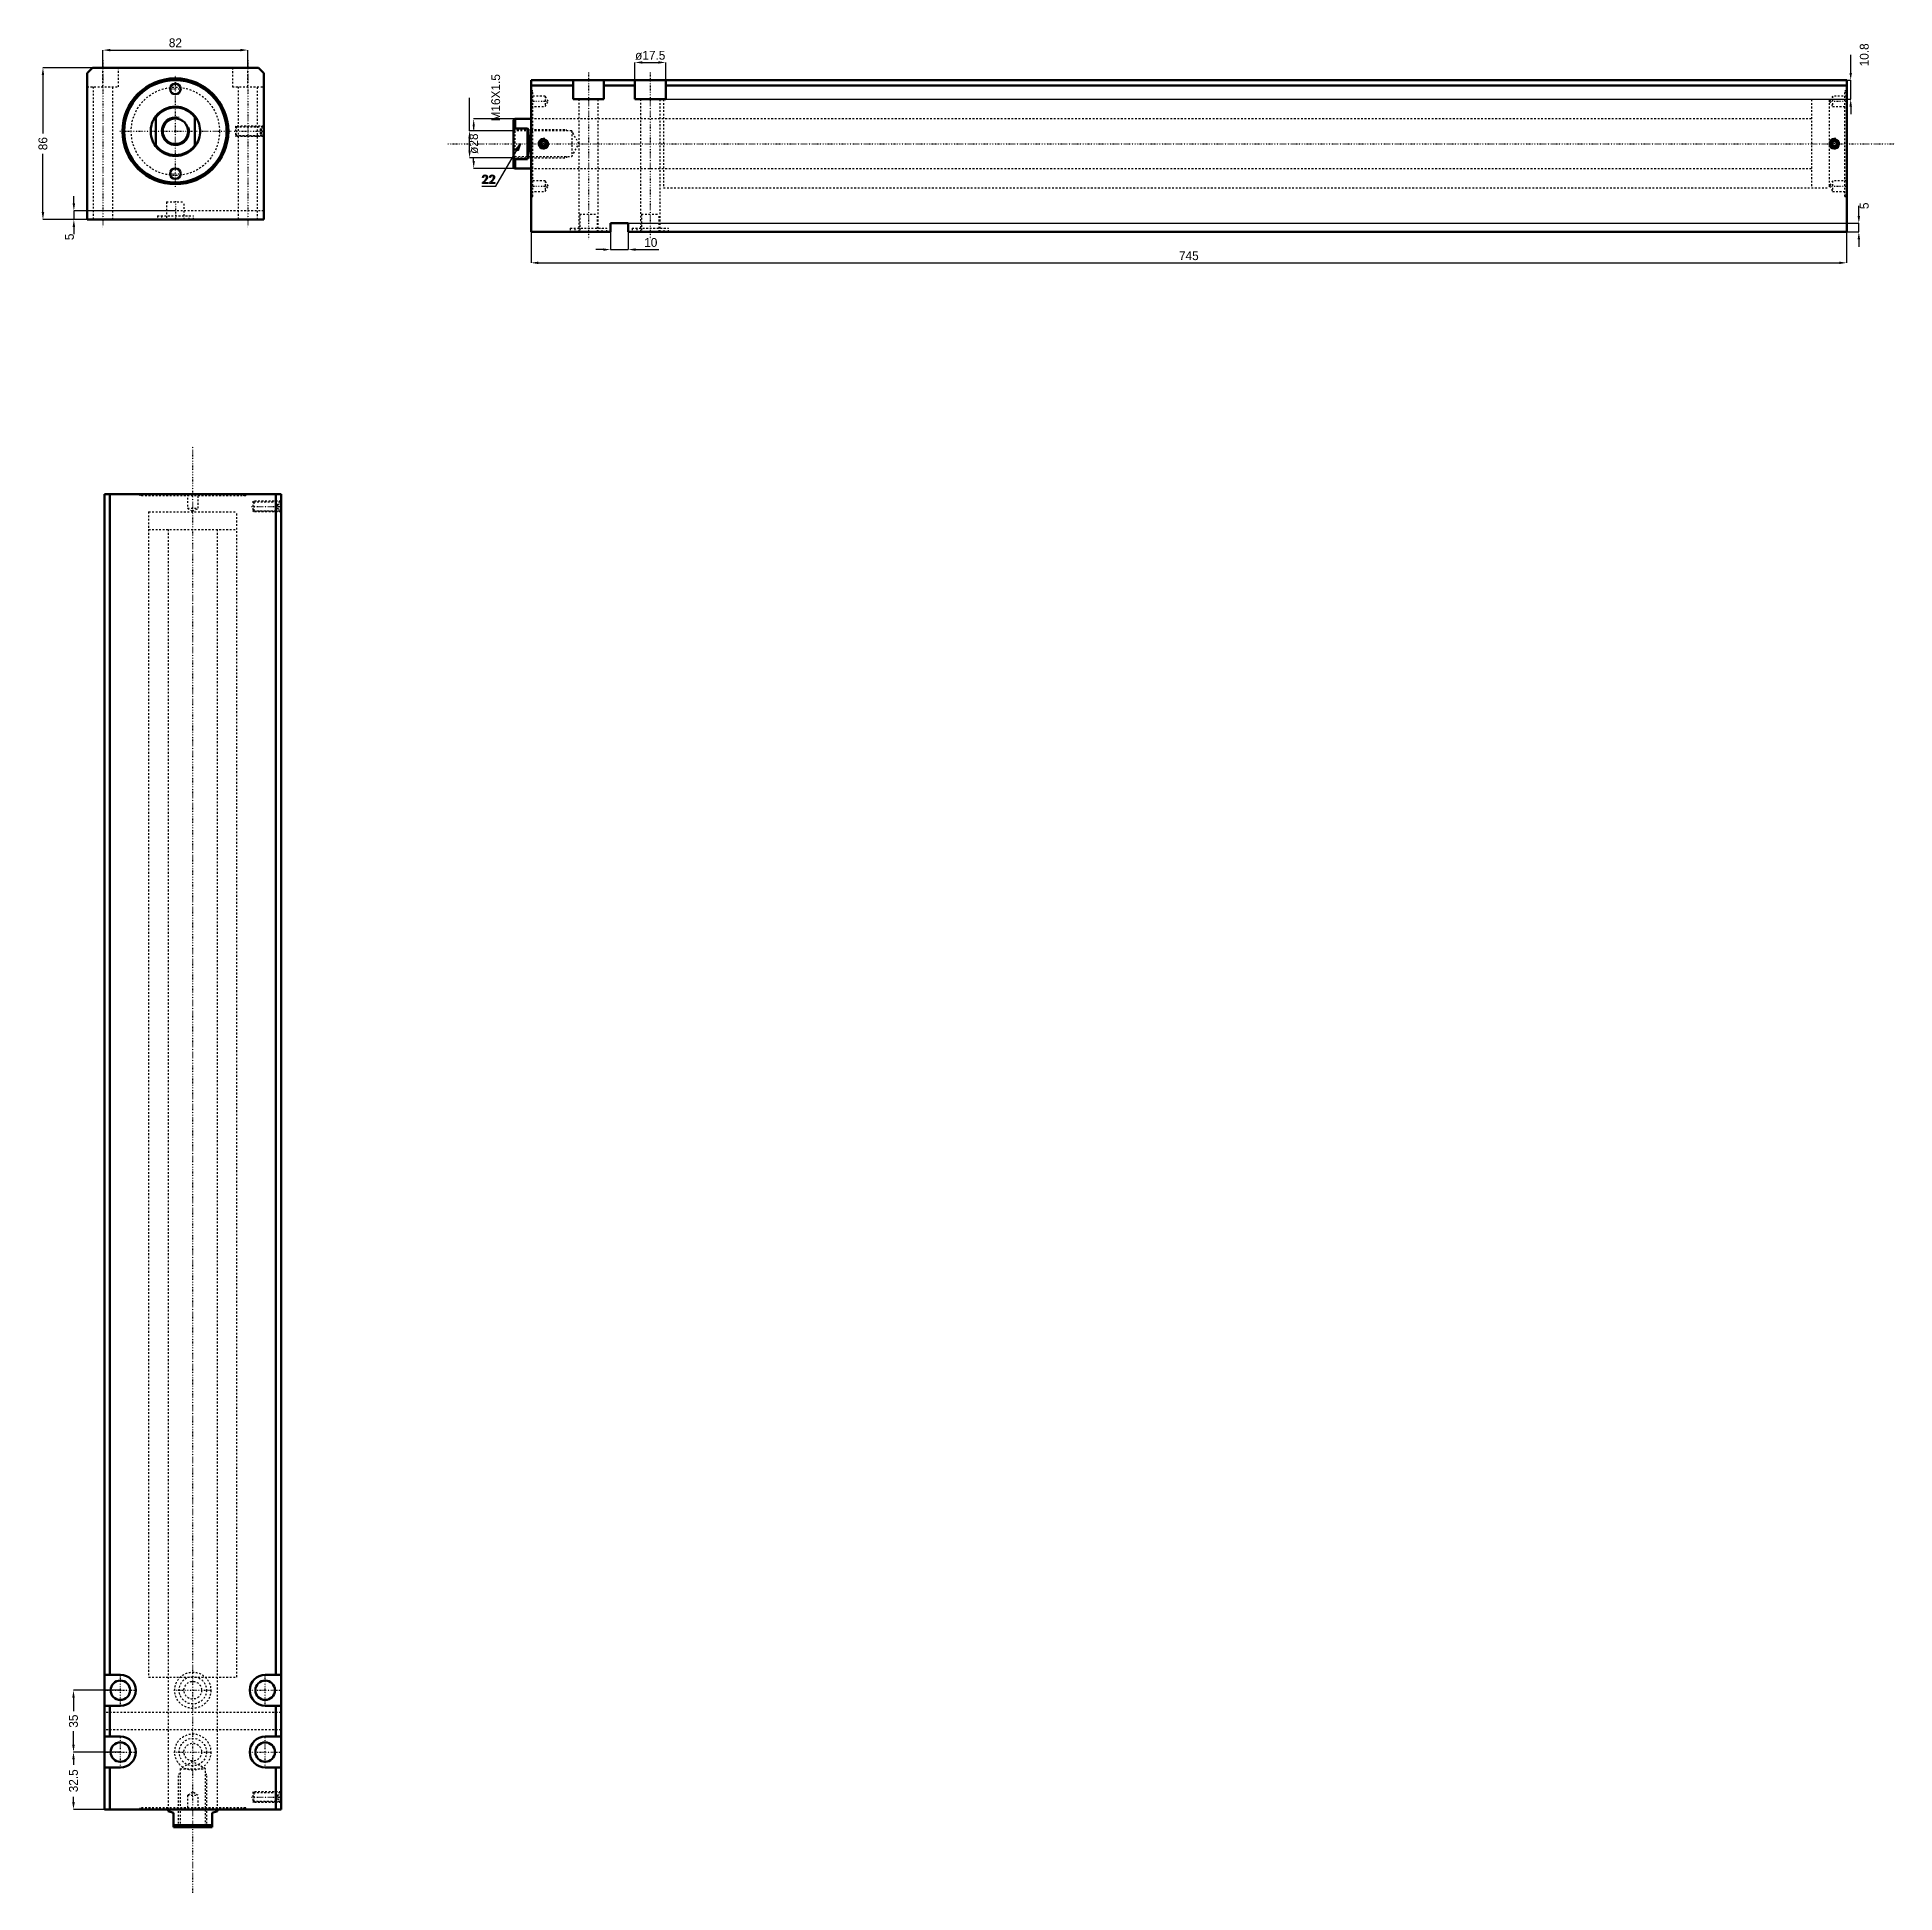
# Model space of a CAD drawing. Header units: millimetres. Extents: x -78 to 974, y -998 to 53.
import ezdxf

# ---------------------------------------------------------------- set-up
doc = ezdxf.new("R2010")
doc.units = ezdxf.units.MM
doc.linetypes.add('Center', pattern=[1.5, 0.45, -0.5, 0.05, -0.5])
doc.linetypes.add('Dashed', pattern=[2, 1, -1])
for name, color, linetype, lineweight in [('2d ConnectionPoints', 7, 'Continuous', 50), ('AM_0', 7, 'Continuous', 50), ('AM_5', 3, 'Continuous', 25), ('AM_7', 7, 'Center', 25), ('AM_9', 6, 'Dashed', 25)]:
    doc.layers.add(name, color=color, linetype=linetype, lineweight=lineweight)
doc.dimstyles.new('ISO-25', dxfattribs={"dimtxt": 2.5, "dimasz": 2.5, "dimexe": 1.25, "dimexo": 0.625, "dimtad": 1, "dimtxsty": 'Standard', "dimcen": 2.5, "dimadec": 0, "dimazin": 0, "dimtfac": 1, "dimtmove": 0, "dimatfit": 3, "dimfxl": 0, "dimarcsym": 0})

# ---------------------------------------------------------------- blocks, each defined once
blk = doc.blocks.new('1_JECX_MF_INLA_50_650_0_rod__0_in_JECX_MF_160_INLA_50_650_0__0')
at = {"layer": 'AM_0'}
for p, q in [((-11, -8.7), (-11, 8.7)), ((11, 8.7), (11, -8.7))]:
    blk.add_line(p, q, dxfattribs=at)
for points in [[(-11, 8.7), (-11.7, 7.7), (-12.3, 6.6), (-12.9, 5.5), (-13.3, 4.4), (-13.6, 3.2), (-13.9, 2), (-14, 0.8), (-14, -0.4), (-13.9, -1.7), (-13.7, -2.9), (-13.4, -4), (-13, -5.2), (-12.5, -6.3), (-11.9, -7.4), (-11.2, -8.4), (-11, -8.7)], [(11, -8.7), (11.7, -7.7), (12.3, -6.6), (12.9, -5.5), (13.3, -4.4), (13.6, -3.2), (13.9, -2), (14, -0.8), (14, 0.4), (13.9, 1.7), (13.7, 2.9), (13.4, 4), (13, 5.2), (12.5, 6.3), (11.9, 7.4), (11.2, 8.4), (11, 8.7)]]:
    blk.add_lwpolyline(points, dxfattribs=at)
blk.add_circle((0, 0), 7.19, dxfattribs=at)
for radius, start, end in [(14, 38.2132, 141.7868), (13.5, 35.4309, 144.5691), (13.5, 215.4309, 324.5691), (14, 218.2132, 321.7868)]:
    blk.add_arc((0, 0), radius, start, end, dxfattribs=at)
at = {"layer": 'AM_5'}
blk.add_arc((0, 0), 8, 75, 15, dxfattribs=at)
blk = doc.blocks.new('2_JECX_MF_EXLA_50_650_0_body__0_in_JECX_MF_160_INLA_50_650_0__0')
at = {"layer": 'AM_0'}
for p, q in [((-47, 36), (-50, 33)), ((-50, 33), (-50, -50)), ((47, 36), (-47, 36)), ((50, 33), (47, 36)), ((50, -50), (50, 33)), ((-50, -50), (50, -50))]:
    blk.add_line(p, q, dxfattribs=at)
for centre, radius in [((0, 0), 30), ((0, 0), 29), ((0, 24), 3), ((0, -24), 3)]:
    blk.add_circle(centre, radius, dxfattribs=at)
at = {"layer": 'AM_5', "linetype": 'Dashed'}
for p, q in [((50, 3), (34, 3)), ((50, -3), (34, -3))]:
    blk.add_line(p, q, dxfattribs=at)
at = {"layer": 'AM_7'}
for p, q in [((-41, 40.3), (-41, -54.3)), ((41, 40.3), (41, -54.3)), ((-3.1, 24), (3.1, 24)), ((0, -31.5), (0, 31.5)), ((-31.5, 0), (31.5, 0)), ((33.2, 0), (50.8, 0)), ((-3.1, -24), (3.1, -24)), ((0, -39.5), (0, -50.5))]:
    blk.add_line(p, q, dxfattribs=at)
at = {"layer": 'AM_9'}
for p, q in [((-41, 25.2), (-41, 36)), ((-32.3, 25.2), (-32.3, 36)), ((32.3, 36), (32.3, 25.2)), ((41, 25.2), (41, 36)), ((-50, 25.2), (-32.3, 25.2)), ((-46.5, 25.2), (-46.5, -50)), ((-35.5, -50), (-35.5, 25.2)), ((32.3, 25.2), (50, 25.2)), ((35.5, 25.2), (35.5, -50)), ((46.5, -50), (46.5, 25.2)), ((34.5, 2.5), (34, 3)), ((34, 3), (34, -3)), ((49.5, 2.4), (34, 2.4)), ((49.5, 2.5), (34.5, 2.5)), ((34.5, 2.5), (34.5, -2.5)), ((48, 1.4), (50, 1.4)), ((48, 1.4), (48, -1.4)), ((48, 0.7), (50, 0.7)), ((50, 3), (49.5, 2.5)), ((49.5, 2.5), (49.5, -2.5)), ((50, 1.9), (49.5, 2.4)), ((49.5, 2.4), (49.5, -2.4)), ((34, -2.4), (49.5, -2.4)), ((34, -3), (34.5, -2.5)), ((34.5, -2.5), (49.5, -2.5)), ((48, -0.7), (50, -0.7)), ((48, -1.4), (50, -1.4)), ((49.5, -2.4), (50, -1.9)), ((49.5, -2.5), (50, -3)), ((-5, -40), (5, -40)), ((-5, -40), (-5, -50)), ((5, -50), (5, -40)), ((50, -45), (-50, -45)), ((-10.2, -47.9), (10.2, -47.9)), ((-10.2, -47.9), (-10.2, -50)), ((-7.8, -47.9), (-7.8, -50)), ((7.8, -50), (7.8, -47.9)), ((10.2, -50), (10.2, -47.9))]:
    blk.add_line(p, q, dxfattribs=at)
blk.add_circle((0, 0), 25, dxfattribs=at)
blk = doc.blocks.new('*D3')
at = {"layer": 'AM_5', "color": 0, "lineweight": -2}
for p, q in [((-41, 36), (-41, 46)), ((-36.8, 46), (36.8, 46)), ((41, 36), (41, 46))]:
    blk.add_line(p, q, dxfattribs=at)
at = {"layer": 'AM_5', "color": 0}
for points in [[(-36.8, 46.7), (-36.8, 45.3), (-41, 46)], [(36.8, 45.3), (36.8, 46.7), (41, 46)]]:
    blk.add_solid(points, dxfattribs=at)
at = {"layer": 'Defpoints', "color": 0}
for p in [(41, 46), (-41, 36), (41, 36)]:
    blk.add_point(p, dxfattribs=at)
at = {"layer": 'AM_5', "color": 0, "insert": (0, 50.1), "char_height": 5, "attachment_point": 5}
blk.add_mtext('82', dxfattribs=at)
blk = doc.blocks.new('*D4')
at = {"layer": 'AM_5', "color": 0, "lineweight": -2}
for p, q in [((-47, 36), (-75, 36)), ((-75, 31.8), (-75, -1.3)), ((-75, -45.8), (-75, -12.7)), ((-50, -50), (-75, -50))]:
    blk.add_line(p, q, dxfattribs=at)
at = {"layer": 'AM_5', "color": 0}
for points in [[(-74.3, 31.8), (-75.7, 31.8), (-75, 36)], [(-75.7, -45.8), (-74.3, -45.8), (-75, -50)]]:
    blk.add_solid(points, dxfattribs=at)
at = {"layer": 'Defpoints', "color": 0}
for p in [(-47, 36), (-75, -50), (-50, -50)]:
    blk.add_point(p, dxfattribs=at)
at = {"layer": 'AM_5', "color": 0, "insert": (-75, -7), "char_height": 5, "attachment_point": 5, "rotation": 90}
blk.add_mtext('86', dxfattribs=at)
blk = doc.blocks.new('*D5')
at = {"layer": 'AM_5', "color": 0, "lineweight": -2}
for p, q in [((-57.5, -40.8), (-57.5, -36.7)), ((0, -45), (-57.5, -45)), ((-57.5, -45), (-57.5, -50)), ((-50, -50), (-57.5, -50)), ((-57.5, -54.2), (-57.5, -58.3))]:
    blk.add_line(p, q, dxfattribs=at)
at = {"layer": 'AM_5', "color": 0}
for points in [[(-58.2, -40.8), (-56.8, -40.8), (-57.5, -45)], [(-56.8, -54.2), (-58.2, -54.2), (-57.5, -50)]]:
    blk.add_solid(points, dxfattribs=at)
at = {"layer": 'Defpoints', "color": 0}
for p in [(-57.5, -50), (-50, -50), (0, -45)]:
    blk.add_point(p, dxfattribs=at)
at = {"layer": 'AM_5', "color": 0, "insert": (-60, -59.8), "char_height": 5, "attachment_point": 5, "rotation": 90}
blk.add_mtext('5', dxfattribs=at)
blk = doc.blocks.new('1_JECX_MF_INLA_50_650_0_rod__0_in_JECX_MF_160_INLA_50_650_0__4')
at = {"layer": 'AM_0'}
for p, q in [((-14, 0), (-14, -1)), ((14, -1), (14, 0)), ((-11, -2), (-14, -1)), ((-11, -10), (-11, -2)), ((-11, -9), (11, -9)), ((-11, -10), (11, -10)), ((14, -1), (11, -2)), ((11, -2), (11, -10))]:
    blk.add_line(p, q, dxfattribs=at)
at = {"layer": 'AM_5', "linetype": 'Dashed'}
for p, q in [((-8, -10), (-8, 20)), ((-7.2, 20), (-8, 20)), ((7.2, 20), (8, 20)), ((8, -10), (8, 20))]:
    blk.add_line(p, q, dxfattribs=at)
at = {"layer": 'AM_7'}
blk.add_line((0, -47.2), (0, 772.2), dxfattribs=at)
at = {"layer": 'AM_9'}
for p, q in [((-25, 735), (25, 735)), ((-25, 735), (-25, 725)), ((25, 725), (25, 735)), ((-25, 725), (25, 725)), ((-14, 725), (-14, 0)), ((14, 0), (14, 725)), ((0, 27.1), (-7.2, 23)), ((-7.2, 23), (7.2, 23)), ((-7.2, 23), (-7.2, -9.2)), ((7.2, 23), (0, 27.1)), ((7.2, -9.2), (7.2, 23)), ((-7.2, -9.2), (-8, -10)), ((-7.2, -9.2), (7.2, -9.2)), ((8, -10), (7.2, -9.2))]:
    blk.add_line(p, q, dxfattribs=at)
blk = doc.blocks.new('2_JECX_MF_EXLA_50_650_0_body__0_in_JECX_MF_160_INLA_50_650_0__4')
at = {"layer": 'AM_0'}
for p, q in [((50, 745), (-50, 745)), ((-50, 745), (-50, 0)), ((-47, 745), (-47, 76.25)), ((47, 745), (47, 76.25)), ((50, 745), (50, 0)), ((-41, 76.25), (-50, 76.25)), ((50, 76.25), (41, 76.25)), ((-50, 58.75), (-41, 58.75)), ((-47, 58.75), (-47, 41.25)), ((41, 58.75), (50, 58.75)), ((47, 58.75), (47, 41.25)), ((-41, 41.25), (-50, 41.25)), ((50, 41.25), (41, 41.25)), ((-50, 23.75), (-41, 23.75)), ((-47, 23.75), (-47, 0)), ((41, 23.75), (50, 23.75)), ((47, 23.75), (47, 0)), ((50, 0), (-50, 0))]:
    blk.add_line(p, q, dxfattribs=at)
for centre in [(-41, 67.5), (41, 67.5), (-41, 32.5), (41, 32.5)]:
    blk.add_circle(centre, 5.5, dxfattribs=at)
for centre, start, end in [((-41, 67.5), 270, 90), ((41, 67.5), 90, 270), ((-41, 32.5), 270, 90), ((41, 32.5), 90, 270)]:
    blk.add_arc(centre, 8.75, start, end, dxfattribs=at)
at = {"layer": 'AM_5', "linetype": 'Dashed'}
for p, q in [((50, 741), (34, 741)), ((50, 735), (34, 735)), ((50, 10), (34, 10)), ((50, 4), (34, 4))]:
    blk.add_line(p, q, dxfattribs=at)
at = {"layer": 'AM_7'}
for p, q in [((33.2, 738), (50.8, 738)), ((-41, 58.3125), (-41, 76.6875)), ((41, 58.3125), (41, 76.6875)), ((-50.1875, 67.5), (-31.8125, 67.5)), ((-10.7625, 67.5), (10.7625, 67.5)), ((31.8125, 67.5), (50.1875, 67.5)), ((-50.1875, 32.5), (-31.8125, 32.5)), ((-41, 23.3125), (-41, 41.6875)), ((-10.7625, 32.5), (10.7625, 32.5)), ((31.8125, 32.5), (50.1875, 32.5)), ((41, 23.3125), (41, 41.6875)), ((33.2, 7), (50.8, 7))]:
    blk.add_line(p, q, dxfattribs=at)
at = {"layer": 'AM_9'}
for p, q in [((-30, 745), (-30, 744)), ((30, 744), (-30, 744)), ((-29, 745), (-29, 744)), ((-3, 745), (-3, 737)), ((-3, 737), (0, 735.2679)), ((-3, 737), (3, 737)), ((0, 735.2679), (3, 737)), ((3, 737), (3, 745)), ((29, 744), (29, 745)), ((30, 744), (30, 745)), ((34, 741), (34, 735)), ((34.5415, 740.4585), (34, 741)), ((49.5, 740.4), (34, 740.4)), ((49.4585, 740.4585), (34.5415, 740.4585)), ((34.5415, 740.4585), (34.5415, 735.5415)), ((48, 739.25), (50, 739.25)), ((48, 739.25), (48, 736.75)), ((48, 738), (50, 738)), ((48, 736.75), (50, 736.75)), ((50, 741), (49.4585, 740.4585)), ((49.4585, 740.4585), (49.4585, 735.5415)), ((49.5, 740.4), (49.5, 735.6)), ((50, 739.9), (49.5, 740.4)), ((-25, 735), (25, 735)), ((-25, 735), (-25, 75)), ((25, 75), (25, 735)), ((34, 735.6), (49.5, 735.6)), ((34, 735), (34.5415, 735.5415)), ((34.5415, 735.5415), (49.4585, 735.5415)), ((49.4585, 735.5415), (50, 735)), ((49.5, 735.6), (50, 736.1)), ((-25, 75), (25, 75)), ((-14, 75), (-14, 0)), ((14, 0), (14, 75)), ((50, 55), (-50, 55)), ((50, 45), (-50, 45)), ((30, 1), (-30, 1)), ((-30, 1), (-30, 0)), ((-29, 1), (-29, 0)), ((0, 9.7321), (-3, 8)), ((-3, 8), (3, 8)), ((-3, 8), (-3, 0)), ((3, 8), (0, 9.7321)), ((3, 0), (3, 8)), ((29, 0), (29, 1)), ((30, 0), (30, 1)), ((34, 10), (34, 4)), ((34.5415, 9.4585), (34, 10)), ((49.5, 9.4), (34, 9.4)), ((34, 4.6), (49.5, 4.6)), ((34, 4), (34.5415, 4.5415)), ((49.4585, 9.4585), (34.5415, 9.4585)), ((34.5415, 9.4585), (34.5415, 4.5415)), ((34.5415, 4.5415), (49.4585, 4.5415)), ((48, 8.25), (50, 8.25)), ((48, 8.25), (48, 5.75)), ((48, 7), (50, 7)), ((48, 5.75), (50, 5.75)), ((50, 10), (49.4585, 9.4585)), ((49.4585, 9.4585), (49.4585, 4.5415)), ((49.4585, 4.5415), (50, 4)), ((50, 8.9), (49.5, 9.4)), ((49.5, 9.4), (49.5, 4.6)), ((49.5, 4.6), (50, 5.1))]:
    blk.add_line(p, q, dxfattribs=at)
for centre, radius in [((0, 67.5), 10.25), ((0, 67.5), 7.75), ((0, 67.5), 5), ((0, 32.5), 10.25), ((0, 32.5), 7.75), ((0, 32.5), 5)]:
    blk.add_circle(centre, radius, dxfattribs=at)
blk = doc.blocks.new('*D11')
at = {"layer": 'AM_5', "color": 0, "lineweight": -2}
for p, q in [((-31.2, -883), (-57.7, -883)), ((-57.7, -887.2), (-57.7, -894.9)), ((-57.7, -913.9), (-57.7, -906.2)), ((-31.2, -918), (-57.7, -918))]:
    blk.add_line(p, q, dxfattribs=at)
at = {"layer": 'AM_5', "color": 0}
for points in [[(-58.4, -887.2), (-57, -887.2), (-57.7, -883)], [(-58.4, -913.9), (-57, -913.9), (-57.7, -918)]]:
    blk.add_solid(points, dxfattribs=at)
at = {"layer": 'Defpoints', "color": 0}
for p in [(-57.7, -883), (-31.2, -883), (-31.2, -918)]:
    blk.add_point(p, dxfattribs=at)
at = {"layer": 'AM_5', "color": 0, "insert": (-57.7, -900.5), "char_height": 5, "attachment_point": 5, "rotation": 90}
blk.add_mtext('35', dxfattribs=at)
blk = doc.blocks.new('*D12')
at = {"layer": 'AM_5', "color": 0, "lineweight": -2}
for p, q in [((-31.2, -918), (-57.7, -918)), ((-57.7, -922.2), (-57.7, -925.3)), ((-57.7, -946.4), (-57.7, -943.3)), ((-40.2, -950.5), (-57.7, -950.5))]:
    blk.add_line(p, q, dxfattribs=at)
at = {"layer": 'AM_5', "color": 0}
for points in [[(-58.4, -922.2), (-57, -922.2), (-57.7, -918)], [(-58.4, -946.4), (-57, -946.4), (-57.7, -950.5)]]:
    blk.add_solid(points, dxfattribs=at)
at = {"layer": 'Defpoints', "color": 0}
for p in [(-31.2, -918), (-57.7, -950.5), (-40.2, -950.5)]:
    blk.add_point(p, dxfattribs=at)
at = {"layer": 'AM_5', "color": 0, "insert": (-57.7, -934.3), "char_height": 5, "attachment_point": 5, "rotation": 90}
blk.add_mtext('32.5', dxfattribs=at)
blk = doc.blocks.new('1_JECX_MF_INLA_50_650_0_rod__0_in_JECX_MF_160_INLA_50_650_0__2')
at = {"layer": 'AM_0'}
for p, q in [((-9, 14), (-10, 13.5)), ((-10, 13.5), (-10, -13.5)), ((0, 14), (-9, 14)), ((-9, 14), (-9, 8.7)), ((-9, 8.7), (-10, 7.8)), ((-2, 8.7), (-9, 8.7)), ((-2, 8.7), (-2, -8.7)), ((-9, -8.7), (-2, -8.7)), ((-9, -8.7), (-9, -14)), ((-10, -13.5), (-9, -14)), ((-9, -14), (0, -14))]:
    blk.add_line(p, q, dxfattribs=at)
for points in [[(-2, -8.7), (-1.8, -7.7), (-1.6, -6.6), (-1.4, -5.5), (-1.3, -4.4), (-1.1, -3.2), (-1.1, -2), (-1, -0.8), (-1, 0.4), (-1.1, 1.7), (-1.1, 2.9), (-1.2, 4), (-1.4, 5.2), (-1.5, 6.3), (-1.7, 7.4), (-1.9, 8.4), (-2, 8.7)], [(-10, -7.8), (-10, -7.9), (-9, -8.7)]]:
    blk.add_lwpolyline(points, dxfattribs=at)
at = {"layer": 'AM_5', "linetype": 'Dashed'}
for p, q in [((-10, 8), (20, 8)), ((20, 7.2), (20, 8)), ((-10, -8), (20, -8)), ((20, -7.2), (20, -8))]:
    blk.add_line(p, q, dxfattribs=at)
at = {"layer": 'AM_7'}
blk.add_line((-47.2, 0), (772.2, 0), dxfattribs=at)
at = {"layer": 'AM_9'}
for p, q in [((735, 25), (725, 25)), ((725, 25), (725, -25)), ((735, 25), (735, -25)), ((725, 14), (0, 14)), ((-9.2, 7.2), (-10, 8)), ((23, 7.2), (-9.2, 7.2)), ((-9.2, 7.2), (-9.2, -7.2)), ((27.1, 0), (23, 7.2)), ((23, 7.2), (23, -7.2)), ((23, -7.2), (27.1, 0)), ((-10, -8), (-9.2, -7.2)), ((-9.2, -7.2), (23, -7.2)), ((0, -14), (725, -14)), ((725, -25), (735, -25))]:
    blk.add_line(p, q, dxfattribs=at)
blk = doc.blocks.new('2_JECX_MF_EXLA_50_650_0_body__0_in_JECX_MF_160_INLA_50_650_0__2')
at = {"layer": 'AM_0'}
for p, q in [((0, -50), (0, 36)), ((745, 36), (0, 36)), ((23.8, 33), (0, 33)), ((23.8, 25.2), (23.8, 36)), ((41.2, 25.2), (41.2, 36)), ((58.8, 33), (41.2, 33)), ((58.8, 25.2), (58.8, 36)), ((76.2, 25.2), (76.2, 36)), ((745, 33), (76.2, 33)), ((745, -50), (745, 36)), ((23.8, 25.2), (41.2, 25.2)), ((58.8, 25.2), (76.2, 25.2)), ((7, 1.4), (5.7, 0.7)), ((5.7, 0.7), (5.7, -0.7)), ((8.2, 0.7), (7, 1.4)), ((8.2, -0.7), (8.2, 0.7)), ((738, 1.4), (736.8, 0.7)), ((736.8, 0.7), (736.8, -0.7)), ((739.2, 0.7), (738, 1.4)), ((739.2, -0.7), (739.2, 0.7)), ((5.7, -0.7), (7, -1.4)), ((7, -1.4), (8.2, -0.7)), ((736.8, -0.7), (738, -1.4)), ((738, -1.4), (739.2, -0.7)), ((45, -50), (0, -50)), ((55, -45), (45, -45)), ((45, -45), (45, -50)), ((55, -50), (55, -45)), ((745, -50), (55, -50))]:
    blk.add_line(p, q, dxfattribs=at)
for centre, radius in [((7, 0), 2.46), ((7, 0), 2.4), ((7, 0), 1.9), ((738, 0), 2.46), ((738, 0), 2.4), ((738, 0), 1.9)]:
    blk.add_circle(centre, radius, dxfattribs=at)
at = {"layer": 'AM_5'}
for centre in [(7, 0), (738, 0)]:
    blk.add_arc(centre, 3, 75, 15, dxfattribs=at)
at = {"layer": 'AM_7'}
for p, q in [((32.5, 40.3), (32.5, -54.3)), ((67.5, 40.3), (67.5, -54.3)), ((-0.5, 24), (10.2, 24)), ((734.8, 24), (745.5, 24)), ((7, -3.2), (7, 3.1)), ((738, -3.2), (738, 3.1)), ((-0.5, -24), (10.2, -24)), ((734.8, -24), (745.5, -24))]:
    blk.add_line(p, q, dxfattribs=at)
at = {"layer": 'AM_9'}
for p, q in [((1, 30), (0, 30)), ((1, 29), (0, 29)), ((8, 27), (0, 27)), ((1, -30), (1, 30)), ((9.7, 24), (8, 27)), ((8, 27), (8, 21)), ((8, 21), (9.7, 24)), ((27, 25.2), (27, -50)), ((38, -50), (38, 25.2)), ((62, 25.2), (62, -50)), ((73, -50), (73, 25.2)), ((735, 25), (75, 25)), ((75, 25), (75, -25)), ((735, 25), (735, -25)), ((737, 27), (735.3, 24)), ((735.3, 24), (737, 21)), ((745, 27), (737, 27)), ((737, 27), (737, 21)), ((744, -30), (744, 30)), ((745, 30), (744, 30)), ((745, 29), (744, 29)), ((0, 21), (8, 21)), ((75, 14), (0, 14)), ((737, 21), (745, 21)), ((0, -14), (75, -14)), ((8, -21), (0, -21)), ((9.7, -24), (8, -21)), ((8, -21), (8, -27)), ((737, -21), (735.3, -24)), ((745, -21), (737, -21)), ((737, -21), (737, -27)), ((0, -27), (8, -27)), ((0, -29), (1, -29)), ((0, -30), (1, -30)), ((8, -27), (9.7, -24)), ((75, -25), (735, -25)), ((735.3, -24), (737, -27)), ((737, -27), (745, -27)), ((744, -29), (745, -29)), ((744, -30), (745, -30)), ((27.5, -40), (37.5, -40)), ((27.5, -40), (27.5, -50)), ((37.5, -50), (37.5, -40)), ((62.5, -40), (72.5, -40)), ((62.5, -40), (62.5, -50)), ((72.5, -50), (72.5, -40)), ((22.2, -47.9), (42.8, -47.9)), ((22.2, -47.9), (22.2, -50)), ((24.8, -47.9), (24.8, -50)), ((40.2, -50), (40.2, -47.9)), ((42.8, -50), (42.8, -47.9)), ((57.2, -47.9), (77.8, -47.9)), ((57.2, -47.9), (57.2, -50)), ((59.8, -47.9), (59.8, -50)), ((75.3, -50), (75.3, -47.9)), ((77.8, -50), (77.8, -47.9))]:
    blk.add_line(p, q, dxfattribs=at)
blk = doc.blocks.new('*D23')
at = {"layer": 'AM_5', "color": 0, "lineweight": -2}
for p, q in [((260.2, 29), (260.2, 39)), ((264.4, 39), (273.5, 39)), ((277.7, 29), (277.7, 39))]:
    blk.add_line(p, q, dxfattribs=at)
at = {"layer": 'AM_5', "color": 0}
for points in [[(264.4, 39.7), (264.4, 38.3), (260.2, 39)], [(273.5, 39.7), (273.5, 38.3), (277.7, 39)]]:
    blk.add_solid(points, dxfattribs=at)
at = {"layer": 'Defpoints', "color": 0}
for p in [(277.7, 39), (260.2, 29), (277.7, 29)]:
    blk.add_point(p, dxfattribs=at)
at = {"layer": 'AM_5', "color": 0, "insert": (268.9, 43), "char_height": 5, "attachment_point": 5}
blk.add_mtext('ø17.5', dxfattribs=at)
blk = doc.blocks.new('*D24')
at = {"layer": 'AM_5', "color": 0, "lineweight": -2}
for p, q in [((948.7, 33.1), (948.7, 43.3)), ((277.7, 29), (948.7, 29)), ((948.7, 18.2), (948.7, 29)), ((277.7, 18.2), (948.7, 18.2)), ((948.7, 14), (948.7, 9.8))]:
    blk.add_line(p, q, dxfattribs=at)
at = {"layer": 'AM_5', "color": 0}
for points in [[(948, 33.1), (949.4, 33.1), (948.7, 29)], [(948, 14), (949.4, 14), (948.7, 18.2)]]:
    blk.add_solid(points, dxfattribs=at)
at = {"layer": 'Defpoints', "color": 0}
for p in [(277.7, 29), (948.7, 29), (277.7, 18.2)]:
    blk.add_point(p, dxfattribs=at)
at = {"layer": 'AM_5', "color": 0, "insert": (956.4, 43.3), "char_height": 5, "attachment_point": 5, "rotation": 90}
blk.add_mtext('10.8', dxfattribs=at)
blk = doc.blocks.new('*D25')
at = {"layer": 'AM_5', "color": 0, "lineweight": -2}
for p, q in [((201.4, -57), (201.4, -74.5)), ((946.4, -57), (946.4, -74.5)), ((205.6, -74.5), (942.3, -74.5))]:
    blk.add_line(p, q, dxfattribs=at)
at = {"layer": 'AM_5', "color": 0}
for points in [[(205.6, -73.8), (205.6, -75.2), (201.4, -74.5)], [(942.3, -73.8), (942.3, -75.2), (946.4, -74.5)]]:
    blk.add_solid(points, dxfattribs=at)
at = {"layer": 'Defpoints', "color": 0}
for p in [(201.4, -57), (946.4, -57), (946.4, -74.5)]:
    blk.add_point(p, dxfattribs=at)
at = {"layer": 'AM_5', "color": 0, "insert": (573.9, -70.5), "char_height": 5, "attachment_point": 5}
blk.add_mtext('745', dxfattribs=at)
blk = doc.blocks.new('*D26')
at = {"layer": 'AM_5', "color": 0, "lineweight": -2}
for p, q in [((192.4, 7), (168.9, 7)), ((168.9, 2.8), (168.9, 1.1)), ((168.9, -16.9), (168.9, -15.2)), ((192.4, -21), (168.9, -21))]:
    blk.add_line(p, q, dxfattribs=at)
at = {"layer": 'AM_5', "color": 0}
for points in [[(168.3, 2.8), (169.6, 2.8), (168.9, 7)], [(168.3, -16.9), (169.6, -16.9), (168.9, -21)]]:
    blk.add_solid(points, dxfattribs=at)
at = {"layer": 'Defpoints', "color": 0}
for p in [(168.9, 7), (192.4, 7), (192.4, -21)]:
    blk.add_point(p, dxfattribs=at)
at = {"layer": 'AM_5', "color": 0, "insert": (168.9, -7), "char_height": 5, "attachment_point": 5, "rotation": 90}
blk.add_mtext('ø28', dxfattribs=at)
blk = doc.blocks.new('*D27')
at = {"layer": 'AM_5', "color": 0, "lineweight": -2}
for p, q in [((246.4, -52), (246.4, -67)), ((256.4, -57), (256.4, -67)), ((242.3, -67), (238.1, -67)), ((246.4, -67), (256.4, -67)), ((260.6, -67), (273.7, -67))]:
    blk.add_line(p, q, dxfattribs=at)
at = {"layer": 'AM_5', "color": 0}
for points in [[(242.3, -66.3), (242.3, -67.7), (246.4, -67)], [(260.6, -66.3), (260.6, -67.7), (256.4, -67)]]:
    blk.add_solid(points, dxfattribs=at)
at = {"layer": 'Defpoints', "color": 0}
for p in [(246.4, -52), (256.4, -57), (256.4, -67)]:
    blk.add_point(p, dxfattribs=at)
at = {"layer": 'AM_5', "color": 0, "insert": (269.2, -63), "char_height": 5, "attachment_point": 5}
blk.add_mtext('10', dxfattribs=at)
blk = doc.blocks.new('*D28')
at = {"layer": 'AM_5', "color": 0, "lineweight": -2}
for p, q in [((246.4, -52), (953.3, -52)), ((953.3, -47.9), (953.3, -42.2)), ((953.3, -57), (953.3, -52)), ((256.4, -57), (953.3, -57)), ((953.3, -61.2), (953.3, -65.4))]:
    blk.add_line(p, q, dxfattribs=at)
at = {"layer": 'AM_5', "color": 0}
for points in [[(952.6, -47.9), (954, -47.9), (953.3, -52)], [(952.6, -61.2), (954, -61.2), (953.3, -57)]]:
    blk.add_solid(points, dxfattribs=at)
at = {"layer": 'Defpoints', "color": 0}
for p in [(246.4, -52), (256.4, -57), (953.3, -57)]:
    blk.add_point(p, dxfattribs=at)
at = {"layer": 'AM_5', "color": 0, "insert": (956.4, -42.2), "char_height": 5, "attachment_point": 5, "rotation": 90}
blk.add_mtext('5', dxfattribs=at)
blk = doc.blocks.new('*D29')
at = {"layer": 'AM_5', "color": 0, "lineweight": -2}
for p, q in [((166.6, 0.2), (166.6, 19)), ((192.3, 0.2), (166.6, 0.2)), ((166.6, -10.9), (166.6, -4)), ((191.4, -15), (166.6, -15))]:
    blk.add_line(p, q, dxfattribs=at)
at = {"layer": 'AM_5', "color": 0}
for points in [[(165.9, -4), (167.3, -4), (166.6, 0.2)], [(165.9, -10.9), (167.3, -10.9), (166.6, -15)]]:
    blk.add_solid(points, dxfattribs=at)
at = {"layer": 'Defpoints', "color": 0}
for p in [(192.3, 0.2), (166.6, -15), (191.4, -15)]:
    blk.add_point(p, dxfattribs=at)
at = {"layer": 'AM_5', "color": 0, "insert": (181.4, 19), "char_height": 5, "attachment_point": 5, "rotation": 90}
blk.add_mtext('M16X1.5', dxfattribs=at)

msp = doc.modelspace()

# ---------------------------------------------------------------- linework, layer by layer
at = {"layer": '2d ConnectionPoints'}
for p in [(0, 0), (201.445, -7.019), (9.843, -950.52)]:
    msp.add_point(p, dxfattribs=at)
at = {"layer": 'AM_5'}
for p, q in [((181.445, -31.019), (195.445, -7.019)), ((173.445, -31.019), (181.445, -31.019))]:
    msp.add_line(p, q, dxfattribs=at)
for points in [[(195.445, -7.019), (194.065, -11.038), (192.626, -10.198), (195.445, -7.019)], [(174.092, -28.908), (174.092, -28.908), (174.306, -28.713), (174.611, -28.427), (174.611, -28.427), (174.897, -28.15), (175.077, -27.971), (175.077, -27.971), (175.249, -27.79), (175.496, -27.505), (175.496, -27.505), (175.729, -27.206), (175.876, -26.997), (175.876, -26.997), (176.006, -26.789), (176.147, -26.493), (176.147, -26.493), (176.222, -26.216), (176.237, -26.042), (176.237, -26.042), (176.232, -25.944), (176.209, -25.805), (176.209, -25.805), (176.166, -25.677), (176.126, -25.596), (176.126, -25.596), (176.079, -25.522), (175.995, -25.423), (175.995, -25.423), (175.896, -25.341), (175.822, -25.294), (175.822, -25.294), (175.743, -25.256), (175.617, -25.214), (175.617, -25.214), (175.483, -25.191), (175.389, -25.187), (175.389, -25.187), (175.284, -25.191), (175.137, -25.215), (175.137, -25.215), (175, -25.258), (174.914, -25.297), (174.914, -25.297), (174.834, -25.346), (174.729, -25.433), (174.729, -25.433), (174.639, -25.538), (174.589, -25.618), (174.589, -25.618), (174.547, -25.704), (174.501, -25.846), (174.501, -25.846), (174.477, -26.002), (174.472, -26.113), (173.985, -26.113), (173.985, -26.113), (173.992, -25.946), (174.032, -25.714), (174.032, -25.714), (174.105, -25.504), (174.173, -25.375), (174.173, -25.375), (174.254, -25.258), (174.394, -25.104), (174.394, -25.104), (174.559, -24.977), (174.682, -24.907), (174.682, -24.907), (174.812, -24.85), (175.018, -24.788), (175.018, -24.788), (175.237, -24.755), (175.389, -24.748), (175.389, -24.748), (175.531, -24.754), (175.737, -24.786), (175.737, -24.786), (175.935, -24.844), (176.061, -24.898), (176.061, -24.898), (176.181, -24.963), (176.342, -25.082), (176.342, -25.082), (176.48, -25.226), (176.56, -25.336), (176.56, -25.336), (176.627, -25.456), (176.7, -25.652), (176.7, -25.652), (176.74, -25.866), (176.747, -26.019), (176.747, -26.019), (176.736, -26.192), (176.678, -26.459), (176.678, -26.459), (176.57, -26.732), (176.471, -26.919), (176.471, -26.919), (176.357, -27.105), (176.171, -27.374), (176.171, -27.374), (175.97, -27.631), (175.826, -27.795), (175.826, -27.795), (175.671, -27.962), (175.411, -28.233), (175.411, -28.233), (175.118, -28.529), (174.904, -28.739), (174.56, -29.077), (176.887, -29.08), (176.887, -29.519), (173.92, -29.519), (173.92, -29.064), (174.092, -28.908)], [(178.092, -28.908), (178.092, -28.908), (178.306, -28.713), (178.611, -28.427), (178.611, -28.427), (178.897, -28.15), (179.077, -27.971), (179.077, -27.971), (179.249, -27.79), (179.496, -27.505), (179.496, -27.505), (179.729, -27.206), (179.876, -26.997), (179.876, -26.997), (180.006, -26.789), (180.147, -26.493), (180.147, -26.493), (180.222, -26.216), (180.237, -26.042), (180.237, -26.042), (180.232, -25.944), (180.209, -25.805), (180.209, -25.805), (180.166, -25.677), (180.126, -25.596), (180.126, -25.596), (180.079, -25.522), (179.995, -25.423), (179.995, -25.423), (179.896, -25.341), (179.822, -25.294), (179.822, -25.294), (179.743, -25.256), (179.617, -25.214), (179.617, -25.214), (179.483, -25.191), (179.389, -25.187), (179.389, -25.187), (179.284, -25.191), (179.137, -25.215), (179.137, -25.215), (179, -25.258), (178.914, -25.297), (178.914, -25.297), (178.834, -25.346), (178.729, -25.433), (178.729, -25.433), (178.639, -25.538), (178.589, -25.618), (178.589, -25.618), (178.547, -25.704), (178.501, -25.846), (178.501, -25.846), (178.477, -26.002), (178.472, -26.113), (177.985, -26.113), (177.985, -26.113), (177.992, -25.946), (178.032, -25.714), (178.032, -25.714), (178.105, -25.504), (178.173, -25.375), (178.173, -25.375), (178.254, -25.258), (178.394, -25.104), (178.394, -25.104), (178.559, -24.977), (178.682, -24.907), (178.682, -24.907), (178.812, -24.85), (179.018, -24.788), (179.018, -24.788), (179.237, -24.755), (179.389, -24.748), (179.389, -24.748), (179.531, -24.754), (179.737, -24.786), (179.737, -24.786), (179.935, -24.844), (180.061, -24.898), (180.061, -24.898), (180.181, -24.963), (180.342, -25.082), (180.342, -25.082), (180.48, -25.226), (180.56, -25.336), (180.56, -25.336), (180.627, -25.456), (180.7, -25.652), (180.7, -25.652), (180.74, -25.866), (180.747, -26.019), (180.747, -26.019), (180.736, -26.192), (180.678, -26.459), (180.678, -26.459), (180.57, -26.732), (180.471, -26.919), (180.471, -26.919), (180.357, -27.105), (180.171, -27.374), (180.171, -27.374), (179.97, -27.631), (179.826, -27.795), (179.826, -27.795), (179.671, -27.962), (179.411, -28.233), (179.411, -28.233), (179.118, -28.529), (178.904, -28.739), (178.56, -29.077), (180.887, -29.08), (180.887, -29.519), (177.92, -29.519), (177.92, -29.064), (178.092, -28.908)]]:
    msp.add_lwpolyline(points, dxfattribs=at)

# ---------------------------------------------------------------- block references
for name, p in [('2_JECX_MF_EXLA_50_650_0_body__0_in_JECX_MF_160_INLA_50_650_0__0', (0, 0)), ('2_JECX_MF_EXLA_50_650_0_body__0_in_JECX_MF_160_INLA_50_650_0__2', (201.445, -7.019)), ('1_JECX_MF_INLA_50_650_0_rod__0_in_JECX_MF_160_INLA_50_650_0__0', (0, 0)), ('1_JECX_MF_INLA_50_650_0_rod__0_in_JECX_MF_160_INLA_50_650_0__2', (201.445, -7.019)), ('1_JECX_MF_INLA_50_650_0_rod__0_in_JECX_MF_160_INLA_50_650_0__4', (9.843, -950.52)), ('2_JECX_MF_EXLA_50_650_0_body__0_in_JECX_MF_160_INLA_50_650_0__4', (9.843, -950.52))]:
    msp.add_blockref(name, p)

# ---------------------------------------------------------------- dimensions: what is measured, and where the dimension line sits
for base, p1, p2, text, picture, middle in [((41, 46), (-41, 36), (41, 36), '82', '*D3', (0, 46)), ((277.695, 38.981), (260.195, 28.981), (277.695, 28.981), 'ø17.5', '*D23', (268.945, 38.981)), ((256.445, -67.019), (246.445, -52.019), (256.445, -57.019), '10', '*D27', (269.244, -67.019)), ((946.445, -74.519), (201.445, -57.019), (946.445, -57.019), '745', '*D25', (573.945, -74.519))]:
    dim = msp.add_linear_dim(base=base, p1=p1, p2=p2, text=text, dimstyle='ISO-25', override={"dimtxt": 5, "dimasz": 4.166667, "dimexe": 0, "dimexo": 0, "dimgap": 1.5}, dxfattribs=at)
    dim.commit()
    dim.dimension.update_dxf_attribs({"geometry": picture, "text_midpoint": middle, "dimtype": 160})
for base, p1, p2, text, picture, middle in [((948.695, 28.981), (277.695, 18.181), (277.695, 28.981), '10.8', '*D24', (956.445, 43.314)), ((-75, -50), (-47, 36), (-50, -50), '86', '*D4', (-75, -7)), ((166.612, -15.019), (192.257, 0.169), (191.445, -15.019), 'M16X1.5', '*D29', (181.445, 19.002)), ((168.945, 6.981), (192.445, -21.019), (192.445, 6.981), 'ø28', '*D26', (168.945, -7.019)), ((-57.5, -50), (0, -45), (-50, -50), '5', '*D5', (-60, -59.833)), ((953.278, -57.019), (246.445, -52.019), (256.445, -57.019), '5', '*D28', (956.445, -42.186)), ((-57.657, -883.02), (-31.157, -918.02), (-31.157, -883.02), '35', '*D11', (-57.657, -900.52)), ((-57.657, -950.52), (-31.157, -918.02), (-40.157, -950.52), '32.5', '*D12', (-57.657, -934.27))]:
    dim = msp.add_linear_dim(base=base, p1=p1, p2=p2, angle=90, text=text, dimstyle='ISO-25', override={"dimtxt": 5, "dimasz": 4.166667, "dimexe": 0, "dimexo": 0, "dimgap": 1.5}, dxfattribs=at)
    dim.commit()
    dim.dimension.update_dxf_attribs({"geometry": picture, "text_midpoint": middle, "dimtype": 160, "text_rotation": 90})

doc.saveas('drawing.dxf')
